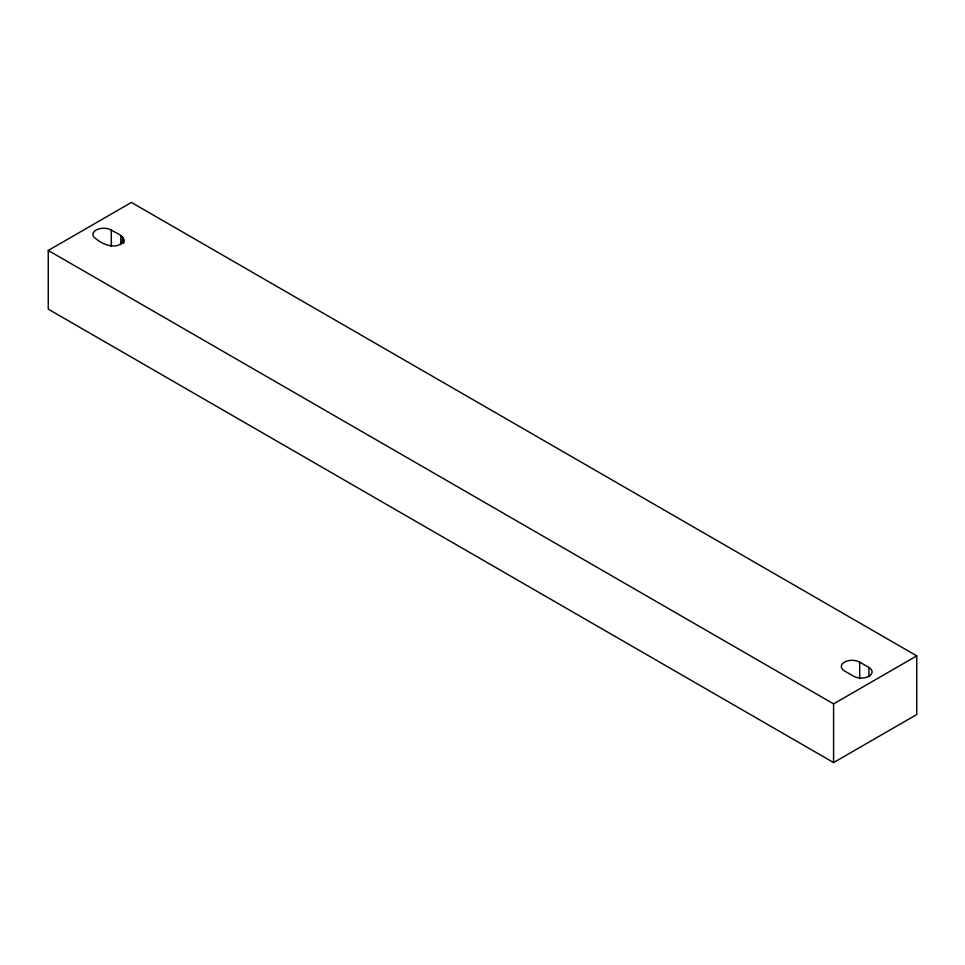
<?xml version="1.0" encoding="UTF-8"?>
<svg xmlns="http://www.w3.org/2000/svg" width="965" height="965" viewBox="0 0 965 965"><rect width="100%" height="100%" fill="white"/><g stroke="black" fill="none" stroke-linecap="round" stroke-linejoin="round"><path stroke-width="1.45" d="M123.701 240.044C118.683 250.828 102.736 244.808 96.102 238.874A10.784 6.224 0 0 1 96.03 230.08A10.784 6.224 0 0 1 111.277 230.032C116.029 233.313 125.498 235.339 123.701 243.059M48.25 250.454L131.409 202.445L916.75 655.862L916.75 714.546L833.591 762.555L48.25 309.138L48.25 250.454L833.591 703.871L916.75 655.862M868.934 667.466A10.784 6.224 0 0 1 868.934 676.272A10.784 6.224 0 0 1 853.687 676.272L844.447 670.928A10.784 6.224 0 0 1 844.447 662.135A10.784 6.224 0 0 1 859.694 662.135L868.934 667.466L868.934 676.501M859.694 662.135L859.694 678.697M833.591 703.871L833.591 762.555M123.448 238.427L123.448 242.951M122.483 236.908L122.483 242.927M120.854 235.581L120.854 244.603M111.277 230.032L111.277 246.582"/></g></svg>
